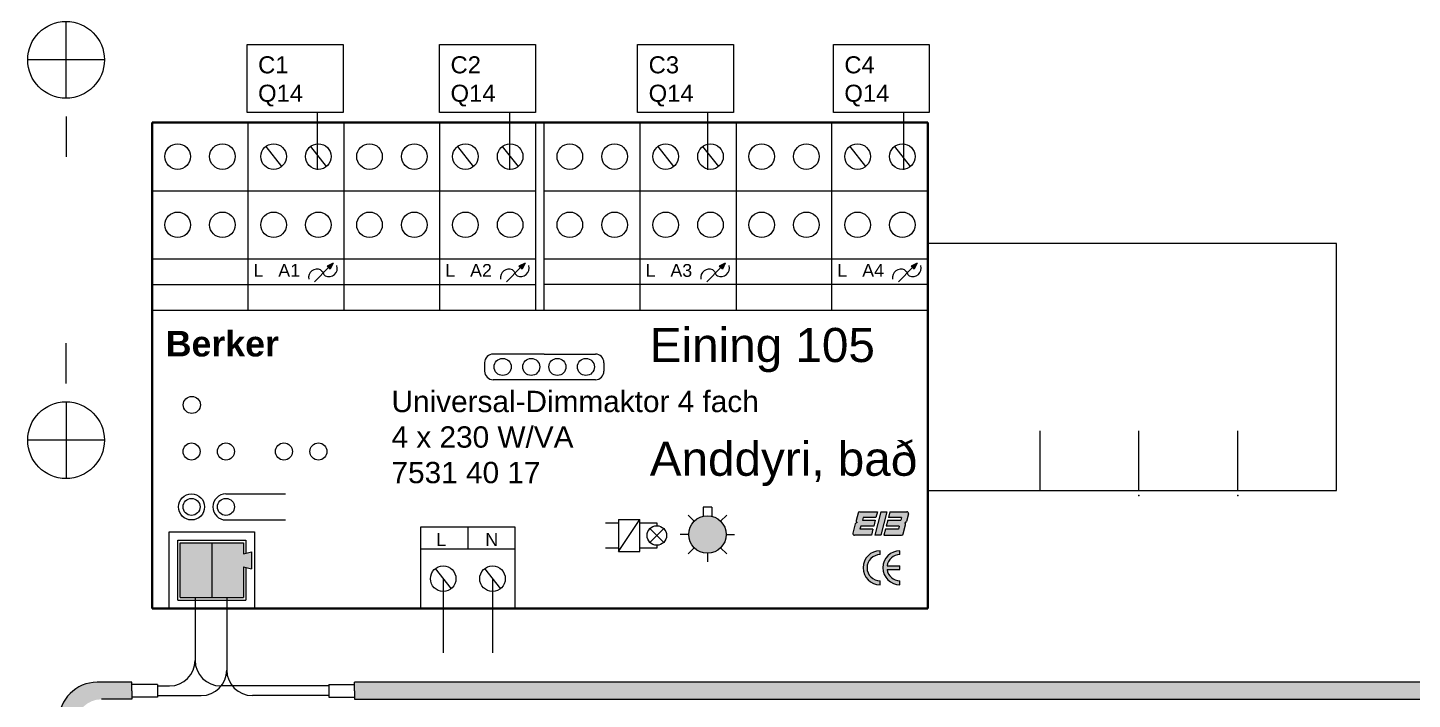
# Model space of a CAD drawing. Header units: millimetres. Extents: x -242231 to 419123, y -2399 to 525285.
# Drawn here: x -50693 to -47420, y 173626 to 175214 of the extents above; entities that cross this region are included whole.
import ezdxf

# ---------------------------------------------------------------- set-up
doc = ezdxf.new("R2010")
doc.units = ezdxf.units.MM
for name, color, linetype, lineweight in [('R-635 Töfluteikning', 7, 'Continuous', 15), ('R-635 Töfluteikning dinskinna', 32, 'Continuous', 15), ('R-635 Töfluteikning þunt', 251, 'Continuous', 20), ('R-635 Töfluteikning þykkt', 7, 'Continuous', 35), ('Texti', 3, 'Continuous', 20)]:
    doc.layers.add(name, color=color, linetype=linetype, lineweight=lineweight)
doc.styles.get("Standard").update_dxf_attribs({"font": 'arial.ttf'})

msp = doc.modelspace()

# ---------------------------------------------------------------- hatches: boundary and pattern name
at = {"layer": 'R-635 Töfluteikning'}
h = msp.add_hatch(color=256, dxfattribs=at)
h.dxf.hatch_style = 1
h.paths.add_polyline_path([(-49970.659, 174657.456), (-49985.086, 174650.377), (-49977.738, 174643.029)])
h = msp.add_hatch(color=256, dxfattribs=at)
h.dxf.hatch_style = 1
h.paths.add_polyline_path([(-49517.15, 174657.456), (-49531.576, 174650.377), (-49524.228, 174643.029)])
h = msp.add_hatch(color=256, dxfattribs=at)
h.dxf.hatch_style = 1
h.paths.add_polyline_path([(-49043.638, 174657.456), (-49058.064, 174650.377), (-49050.716, 174643.029)])
h = msp.add_hatch(color=256, dxfattribs=at)
h.dxf.hatch_style = 1
h.paths.add_polyline_path([(-48590.128, 174657.456), (-48604.555, 174650.377), (-48597.207, 174643.029)])
h = msp.add_hatch(color=256, dxfattribs=at)
h.dxf.hatch_style = 1
h.paths.add_polyline_path([(-49041.726, 174015.782, 1), (-49130.185, 174015.782, 1)])
h = msp.add_hatch(color=5, dxfattribs=at)
h.dxf.hatch_style = 1
h.paths.add_polyline_path([(-48726.05, 174069.387, 0.34332994), (-48729.958, 174066.345), (-48734.386, 174048.849, 0.40171035), (-48731.634, 174043.998, 0.38359925), (-48736.504, 174040.483), (-48741.91, 174019.125, 0.4888375), (-48738.002, 174014.105), (-48698.23, 174014.105), (-48694.57, 174028.563), (-48725.274, 174028.563), (-48723.407, 174035.639), (-48692.779, 174035.639), (-48689.247, 174049.593), (-48719.725, 174049.593), (-48718.018, 174056.062), (-48687.609, 174056.062), (-48684.237, 174069.387)])
h.paths.add_polyline_path([(-48689.884, 174014.105), (-48675.954, 174014.105), (-48661.961, 174069.387), (-48675.891, 174069.387)])
h.paths.add_polyline_path([(-48654.712, 174069.387), (-48658.131, 174055.877), (-48627.427, 174055.877), (-48629.065, 174049.408), (-48659.543, 174049.408), (-48663.225, 174035.454), (-48632.521, 174035.454), (-48634.388, 174028.377), (-48665.092, 174028.377), (-48668.705, 174014.105), (-48626.808, 174014.105, 0.34332994), (-48622.9, 174017.147), (-48617.559, 174038.246, 0.35094923), (-48619.646, 174042.832), (-48619.426, 174043.267, 0.34332994), (-48615.518, 174046.309), (-48610.947, 174064.366, 0.4888375), (-48614.855, 174069.387)])
h = msp.add_hatch(color=3, dxfattribs=at)
h.dxf.hatch_style = 1
h.paths.add_polyline_path([(-50332.282, 173866.978), (-50257.705, 173866.978), (-50257.705, 173995.976), (-50332.282, 173995.976)])
h = msp.add_hatch(color=1, dxfattribs=at)
h.dxf.hatch_style = 1
h.paths.add_polyline_path([(-50183.128, 173939.249), (-50163.632, 173934.403), (-50163.632, 173974.715), (-50183.128, 173969.87), (-50183.128, 173995.976), (-50257.705, 173995.976), (-50257.705, 173866.978), (-50183.128, 173866.978)])
h = msp.add_hatch(color=256, dxfattribs=at)
h.dxf.hatch_style = 1
h.paths.add_polyline_path([(-48677.744, 173896.92), (-48677.744, 173906.338, -1), (-48677.744, 173968.127), (-48677.744, 173977.544, 1)])
h.paths.add_polyline_path([(-48630.77, 173968.127), (-48630.77, 173977.544, 1), (-48630.77, 173896.92), (-48630.77, 173906.338, -0.37450812), (-48661.373, 173932.999), (-48630.77, 173932.999), (-48630.77, 173941.465), (-48661.373, 173941.465, -0.37450812)])
h = msp.add_hatch(color=3, dxfattribs=at)
h.dxf.hatch_style = 1
h.paths.add_polyline_path([(-50518.637, 172094.409), (-50446.781, 172094.409), (-50446.781, 172074.253), (-50446.781, 172054.097), (-50528.715, 172054.097, -0.41421356), (-50619.417, 172144.799), (-50619.417, 173575.874, -0.41421356), (-50528.715, 173666.575), (-50446.781, 173666.575), (-50446.781, 173646.42), (-50446.781, 173626.264), (-50518.637, 173626.264, 0.41421356), (-50579.105, 173565.796), (-50579.105, 172154.877, 0.41421356)])
h = msp.add_hatch(color=3, dxfattribs=at)
h.dxf.hatch_style = 1
h.paths.add_polyline_path([(-46446.914, 173626.264), (-46446.914, 173646.42), (-46446.128, 173666.575), (-49920.218, 173666.575), (-49920.218, 173646.42), (-49920.218, 173626.264)])

# ---------------------------------------------------------------- linework, layer by layer
for p, q in [((-50602.235, 175046.993), (-50602.235, 175228.397)), ((-50174.266, 175012.949), (-50174.266, 175174.197)), ((-50174.266, 175174.197), (-49947.511, 175174.197)), ((-49947.511, 175174.197), (-49947.511, 175012.949)), ((-49719.283, 175012.949), (-49719.283, 175174.197)), ((-49719.283, 175174.197), (-49492.528, 175174.197)), ((-49492.528, 175174.197), (-49492.528, 175012.949)), ((-49250.918, 175012.949), (-49250.918, 175174.197)), ((-49250.918, 175174.197), (-49024.163, 175174.197)), ((-49024.163, 175174.197), (-49024.163, 175012.949)), ((-48788.229, 175012.949), (-48788.229, 175174.197)), ((-48788.229, 175174.197), (-48561.474, 175174.197)), ((-48561.474, 175174.197), (-48561.474, 175012.949)), ((-50511.533, 175137.695), (-50692.937, 175137.695)), ((-50602.235, 175004.06), (-50602.235, 174908.301)), ((-49947.511, 175012.949), (-50174.266, 175012.949)), ((-50007.979, 174877.913), (-50007.979, 175012.949)), ((-49492.528, 175012.949), (-49719.283, 175012.949)), ((-49552.996, 174877.913), (-49552.996, 175012.949)), ((-49024.163, 175012.949), (-49250.918, 175012.949)), ((-49084.631, 174877.913), (-49084.631, 175012.949)), ((-48561.474, 175012.949), (-48788.229, 175012.949)), ((-48621.942, 174877.913), (-48621.942, 175012.949)), ((-50172.042, 174546.234), (-50172.042, 174989.666)), ((-49945.288, 174989.666), (-49945.288, 174546.234)), ((-49718.533, 174546.234), (-49718.533, 174989.666)), ((-49491.778, 174546.234), (-49491.778, 174989.666)), ((-49471.776, 174546.234), (-49471.776, 174989.666)), ((-49245.021, 174546.234), (-49245.021, 174989.666)), ((-49018.266, 174989.666), (-49018.266, 174546.234)), ((-48791.511, 174546.234), (-48791.511, 174989.666)), ((-50398.797, 174828.418), (-49491.778, 174828.418)), ((-49471.776, 174828.418), (-48564.756, 174828.418)), ((-50398.797, 174667.17), (-49491.778, 174667.17)), ((-50014.744, 174613.371), (-49981.412, 174646.703)), ((-49970.659, 174657.456), (-49985.086, 174650.377)), ((-49985.086, 174650.377), (-49977.738, 174643.029)), ((-49970.659, 174657.456), (-49977.738, 174643.029)), ((-49561.234, 174613.371), (-49527.902, 174646.703)), ((-49517.15, 174657.456), (-49531.576, 174650.377)), ((-49531.576, 174650.377), (-49524.228, 174643.029)), ((-49517.15, 174657.456), (-49524.228, 174643.029)), ((-49471.776, 174667.17), (-48564.756, 174667.17)), ((-49087.722, 174613.371), (-49054.39, 174646.703)), ((-49043.638, 174657.456), (-49058.064, 174650.377)), ((-49058.064, 174650.377), (-49050.716, 174643.029)), ((-49043.638, 174657.456), (-49050.716, 174643.029)), ((-48634.213, 174613.371), (-48600.881, 174646.703)), ((-48590.128, 174657.456), (-48604.555, 174650.377)), ((-48604.555, 174650.377), (-48597.207, 174643.029)), ((-48590.128, 174657.456), (-48597.207, 174643.029)), ((-50398.797, 174606.702), (-49491.778, 174606.702)), ((-48564.756, 174606.702), (-49471.776, 174606.702)), ((-50398.797, 174546.234), (-48564.756, 174546.234)), ((-50602.235, 174372.373), (-50602.235, 174468.132)), ((-49471.622, 174442.047), (-49592.558, 174442.047)), ((-49471.622, 174442.047), (-49350.686, 174442.047)), ((-49612.714, 174421.891), (-49612.714, 174401.735)), ((-49330.53, 174421.891), (-49330.53, 174401.735)), ((-49350.686, 174381.579), (-49592.558, 174381.579)), ((-50602.235, 174329.44), (-50602.235, 174148.036)), ((-50511.533, 174238.738), (-50692.937, 174238.738)), ((-50224.199, 174111.865), (-50083.107, 174111.865)), ((-49075.877, 174080.168), (-49096.033, 174080.168)), ((-49096.033, 174080.168), (-49096.033, 174058.849)), ((-49075.877, 174080.168), (-49075.877, 174058.849)), ((-50224.199, 174050.12), (-50083.107, 174050.12)), ((-49296.345, 174051.083), (-49296.345, 173975.869)), ((-49296.345, 174051.083), (-49245.955, 174051.083)), ((-49296.345, 173975.869), (-49245.955, 174051.083)), ((-49245.955, 173975.869), (-49245.955, 174051.083)), ((-49117.23, 174047.058), (-49131.483, 174061.31)), ((-49054.68, 174047.058), (-49040.428, 174061.31)), ((-50358.485, 173840.775), (-50358.485, 174022.179)), ((-50358.485, 174022.179), (-50156.925, 174022.179)), ((-50156.925, 174022.179), (-50156.925, 173840.775)), ((-49763.183, 173981.867), (-49763.183, 174034.109)), ((-49763.183, 174034.109), (-49541.467, 174034.109)), ((-49652.325, 174034.109), (-49652.325, 173981.867)), ((-49541.467, 174034.109), (-49541.467, 173981.867)), ((-49326.579, 174043.71), (-49296.345, 174043.71)), ((-49326.579, 174043.71), (-49296.345, 174043.71)), ((-49245.955, 174043.71), (-49205.643, 174043.71)), ((-49189.275, 173997.108), (-49222.01, 174029.844)), ((-49222.01, 173997.108), (-49189.275, 174029.844)), ((-49205.643, 174043.71), (-49205.643, 174036.623)), ((-49130.185, 174015.782), (-49150.341, 174015.782)), ((-49041.726, 174015.782), (-49021.57, 174015.782)), ((-50332.282, 173866.978), (-50332.282, 173995.976)), ((-50332.282, 173995.976), (-50183.128, 173995.976)), ((-50257.705, 173995.976), (-50257.705, 173866.978)), ((-50183.128, 173995.976), (-50183.128, 173969.87)), ((-50177.081, 174002.023), (-50177.081, 173971.373)), ((-49763.183, 173840.775), (-49763.183, 173981.867)), ((-49763.183, 173981.867), (-49541.467, 173981.867)), ((-49541.467, 173981.867), (-49541.467, 173840.775)), ((-49296.345, 173983.242), (-49326.579, 173983.242)), ((-49205.643, 173983.242), (-49245.955, 173983.242)), ((-49205.643, 173990.329), (-49205.643, 173983.242)), ((-49117.23, 173984.507), (-49131.483, 173970.255)), ((-49054.68, 173984.507), (-49040.428, 173970.255)), ((-50183.128, 173969.87), (-50163.632, 173974.715)), ((-50163.632, 173974.715), (-50163.632, 173934.403)), ((-49296.345, 173975.869), (-49245.955, 173975.869)), ((-49085.955, 173971.553), (-49085.955, 173951.397)), ((-48677.744, 173968.127), (-48677.744, 173977.544)), ((-48630.77, 173968.127), (-48630.77, 173977.544)), ((-50183.128, 173939.249), (-50183.128, 173866.978)), ((-50183.128, 173939.249), (-50163.632, 173934.403)), ((-48661.373, 173941.465), (-48630.77, 173941.465)), ((-48661.373, 173932.999), (-48630.77, 173932.999)), ((-48630.77, 173932.999), (-48630.77, 173941.465)), ((-48677.744, 173896.92), (-48677.744, 173906.338)), ((-48630.77, 173896.92), (-48630.77, 173906.338)), ((-50332.282, 173866.978), (-50183.128, 173866.978)), ((-50386.313, 173661.537), (-50446.781, 173661.537)), ((-50386.313, 173661.537), (-50386.313, 173631.303)), ((-49980.686, 173661.537), (-49980.686, 173631.303)), ((-49980.686, 173661.537), (-49920.218, 173661.537)), ((-50386.313, 173631.303), (-50446.781, 173631.303)), ((-49980.686, 173631.303), (-49920.218, 173631.303))]:
    msp.add_line(p, q, dxfattribs=at)
at = {"layer": 'R-635 Töfluteikning', "color": 5}
for p, q in [((-48729.958, 174066.345), (-48734.386, 174048.849)), ((-48726.05, 174069.387), (-48684.237, 174069.387)), ((-48718.018, 174056.062), (-48719.725, 174049.593)), ((-48719.725, 174049.593), (-48689.247, 174049.593)), ((-48687.609, 174056.062), (-48718.018, 174056.062)), ((-48689.247, 174049.593), (-48692.779, 174035.639)), ((-48675.891, 174069.387), (-48689.884, 174014.105)), ((-48684.237, 174069.387), (-48687.609, 174056.062)), ((-48661.961, 174069.387), (-48675.954, 174014.105)), ((-48675.891, 174069.387), (-48661.961, 174069.387)), ((-48659.543, 174049.408), (-48663.225, 174035.454)), ((-48659.543, 174049.408), (-48629.065, 174049.408)), ((-48654.712, 174069.387), (-48658.131, 174055.877)), ((-48627.427, 174055.877), (-48658.131, 174055.877)), ((-48654.712, 174069.387), (-48614.855, 174069.387)), ((-48627.427, 174055.877), (-48629.065, 174049.408)), ((-48610.947, 174064.366), (-48615.518, 174046.309)), ((-48736.427, 174040.787), (-48741.91, 174019.125)), ((-48698.23, 174014.105), (-48738.002, 174014.105)), ((-48731.779, 174044.044), (-48731.791, 174044.012)), ((-48723.407, 174035.639), (-48725.274, 174028.563)), ((-48694.57, 174028.563), (-48725.274, 174028.563)), ((-48692.703, 174035.639), (-48723.407, 174035.639)), ((-48694.57, 174028.563), (-48698.23, 174014.105)), ((-48675.954, 174014.105), (-48689.884, 174014.105)), ((-48665.092, 174028.377), (-48668.705, 174014.105)), ((-48668.705, 174014.105), (-48626.808, 174014.105)), ((-48634.388, 174028.377), (-48665.092, 174028.377)), ((-48632.521, 174035.454), (-48663.225, 174035.454)), ((-48632.521, 174035.454), (-48634.388, 174028.377)), ((-48622.9, 174017.147), (-48617.559, 174038.246)), ((-48619.426, 174043.267), (-48619.646, 174042.832)), ((-49594.026, 173911.321), (-49594.026, 173736.293))]:
    msp.add_line(p, q, dxfattribs=at)
at = {"layer": 'R-635 Töfluteikning', "color": 36}
msp.add_line((-49710.624, 173911.321), (-49710.624, 173736.293), dxfattribs=at)
at = {"layer": 'R-635 Töfluteikning', "color": 3}
for p, q in [((-50297.125, 173866.978), (-50297.125, 173718.304)), ((-50446.781, 173666.575), (-50528.715, 173666.575)), ((-50446.781, 173646.42), (-50446.781, 173666.575)), ((-50386.313, 173657.836), (-50357.592, 173657.836)), ((-49980.686, 173657.836), (-50236.657, 173657.836)), ((-49920.218, 173646.42), (-49920.218, 173666.575)), ((-46446.128, 173666.575), (-49920.218, 173666.575)), ((-50446.781, 173626.264), (-50518.637, 173626.264)), ((-50446.781, 173646.42), (-50446.781, 173626.264)), ((-49920.218, 173646.42), (-49920.218, 173626.264)), ((-49920.218, 173626.264), (-46447.011, 173626.264))]:
    msp.add_line(p, q, dxfattribs=at)
at = {"layer": 'R-635 Töfluteikning', "color": 1}
for p, q in [((-50222.31, 173866.978), (-50222.31, 173695.471)), ((-50386.313, 173635.003), (-50282.778, 173635.003)), ((-49980.686, 173635.003), (-50161.842, 173635.003))]:
    msp.add_line(p, q, dxfattribs=at)
at = {"layer": 'R-635 Töfluteikning'}
for centre, radius in [((-50602.235, 175137.695), 90.702), ((-50338.329, 174909.042), 30.234), ((-50232.51, 174909.042), 30.234), ((-50111.574, 174909.042), 30.234), ((-50005.756, 174909.042), 30.234), ((-49884.82, 174909.042), 30.234), ((-49779.001, 174909.042), 30.234), ((-49658.065, 174909.042), 30.234), ((-49552.246, 174909.042), 30.234), ((-49411.308, 174909.042), 30.234), ((-49305.489, 174909.042), 30.234), ((-49184.553, 174909.042), 30.234), ((-49078.734, 174909.042), 30.234), ((-48957.798, 174909.042), 30.234), ((-48851.979, 174909.042), 30.234), ((-48731.043, 174909.042), 30.234), ((-48625.224, 174909.042), 30.234), ((-50338.329, 174747.794), 30.234), ((-50232.51, 174747.794), 30.234), ((-50111.574, 174747.794), 30.234), ((-50005.756, 174747.794), 30.234), ((-49884.82, 174747.794), 30.234), ((-49779.001, 174747.794), 30.234), ((-49658.065, 174747.794), 30.234), ((-49552.246, 174747.794), 30.234), ((-49411.308, 174747.794), 30.234), ((-49305.489, 174747.794), 30.234), ((-49184.553, 174747.794), 30.234), ((-49078.734, 174747.794), 30.234), ((-48957.798, 174747.794), 30.234), ((-48851.979, 174747.794), 30.234), ((-48731.043, 174747.794), 30.234), ((-48625.224, 174747.794), 30.234), ((-49570.022, 174411.813), 20.156), ((-49502.503, 174411.813), 20.156), ((-49440.741, 174411.813), 20.156), ((-49373.222, 174411.813), 20.156), ((-50304.891, 174322.02), 20.156), ((-50602.235, 174238.738), 90.702), ((-50305.587, 174211.919), 20.156), ((-50224.199, 174211.919), 20.156), ((-50087.07, 174211.919), 20.156), ((-50005.682, 174211.919), 20.156), ((-50305.587, 174080.993), 30.872), ((-50305.587, 174080.993), 20.156), ((-50224.199, 174080.993), 20.156), ((-49085.955, 174015.782), 44.23), ((-49205.643, 174013.476), 23.147), ((-49710.624, 173911.321), 30.234), ((-49594.026, 173911.321), 30.234)]:
    msp.add_circle(centre, radius, dxfattribs=at)
for centre, radius, start, end in [((-50008.918, 174622.872), 19.996, 64.950715, 189.185), ((-49980.94, 174645.357), 19.996, 244.950715, 17.644125), ((-49555.408, 174622.872), 19.996, 64.950715, 189.185), ((-49527.43, 174645.357), 19.996, 244.950715, 17.644125), ((-49081.896, 174622.872), 19.996, 64.950715, 189.185), ((-49053.918, 174645.357), 19.996, 244.950715, 17.644125), ((-48628.387, 174622.872), 19.996, 64.950715, 189.185), ((-48600.408, 174645.357), 19.996, 244.950715, 17.644125), ((-49592.558, 174421.891), 20.156, 90, 180), ((-49350.686, 174421.891), 20.156, 0, 90), ((-49592.558, 174401.735), 20.156, 180, 270), ((-49350.686, 174401.735), 20.156, 270, 0), ((-50224.199, 174080.993), 30.872, 90, 270), ((-48677.744, 173937.232), 40.312, 90, 270), ((-48677.744, 173937.232), 30.895, 90, 270), ((-48630.77, 173937.232), 40.312, 90, 270), ((-48630.77, 173937.232), 30.895, 90, 172.125331), ((-48630.77, 173937.232), 30.895, 187.874669, 270)]:
    msp.add_arc(centre, radius, start, end, dxfattribs=at)
at = {"layer": 'R-635 Töfluteikning', "color": 5}
for centre, radius, start, end in [((-48730.478, 174047.86), 4.031, 165.795524, 251.166797), ((-48726.05, 174065.356), 4.031, 90, 165.795524), ((-48619.426, 174047.298), 4.031, 270, 345.795524), ((-48614.855, 174065.356), 4.031, 345.795524, 90), ((-48738.002, 174018.136), 4.031, 165.795524, 270), ((-48732.115, 174039.534), 4.49, 85.862842, 163.796896), ((-48626.808, 174018.136), 4.031, 270, 345.795524), ((-48621.467, 174039.235), 4.031, 345.795524, 63.149457)]:
    msp.add_arc(centre, radius, start, end, dxfattribs=at)
at = {"layer": 'R-635 Töfluteikning', "color": 3}
for centre, radius, start, end in [((-50357.592, 173718.304), 60.468, 270, 0), ((-50236.657, 173718.304), 60.468, 180, 270), ((-50528.715, 173575.874), 90.702, 90, 180)]:
    msp.add_arc(centre, radius, start, end, dxfattribs=at)
at = {"layer": 'R-635 Töfluteikning', "color": 1}
for centre, start, end in [((-50282.778, 173695.471), 270, 0), ((-50161.842, 173695.471), 180, 270)]:
    msp.add_arc(centre, 60.468, start, end, dxfattribs=at)
at = {"layer": 'R-635 Töfluteikning'}
for points in [[(-50000.452, 174640.987), (-49996.228, 174637.315), (-49994.602, 174633.994), (-49992.785, 174630.314), (-49989.406, 174627.242)], [(-49546.942, 174640.987), (-49542.718, 174637.315), (-49541.092, 174633.994), (-49539.275, 174630.314), (-49535.896, 174627.242)], [(-49073.43, 174640.987), (-49069.206, 174637.315), (-49067.58, 174633.994), (-49065.763, 174630.314), (-49062.384, 174627.242)], [(-48619.921, 174640.987), (-48615.697, 174637.315), (-48614.07, 174633.994), (-48612.253, 174630.314), (-48608.875, 174627.242)]]:
    msp.add_spline(points, degree=3, dxfattribs=at)
at = {"layer": 'R-635 Töfluteikning dinskinna'}
for p, q in [((-47598.795, 174703.941), (-48566.436, 174703.941)), ((-47598.795, 174119.417), (-47598.795, 174703.941)), ((-48299.215, 174119.417), (-48299.215, 174260.509)), ((-48065.742, 174119.417), (-48065.742, 174260.509)), ((-47832.268, 174119.417), (-47832.268, 174260.509)), ((-48566.436, 174119.417), (-47598.795, 174119.417))]:
    msp.add_line(p, q, dxfattribs=at)
for p in [(-48299.215, 174119.417), (-48065.742, 174107.842), (-47832.268, 174107.842)]:
    msp.add_point(p, dxfattribs=at)
at = {"layer": 'R-635 Töfluteikning þunt'}
for p, q in [((-50130.194, 174932.863), (-50092.955, 174885.221)), ((-50024.375, 174932.863), (-49987.136, 174885.221)), ((-49676.684, 174932.863), (-49639.446, 174885.221)), ((-49570.865, 174932.863), (-49533.627, 174885.221)), ((-49203.172, 174932.863), (-49165.934, 174885.221)), ((-49097.353, 174932.863), (-49060.115, 174885.221)), ((-48749.662, 174932.863), (-48712.424, 174885.221)), ((-48643.843, 174932.863), (-48606.605, 174885.221)), ((-50338.329, 173860.931), (-50338.329, 174002.023)), ((-50338.329, 174002.023), (-50177.081, 174002.023)), ((-50177.081, 173937.746), (-50177.081, 173860.931)), ((-49729.244, 173935.141), (-49692.005, 173887.5)), ((-49612.645, 173935.141), (-49575.407, 173887.5)), ((-50338.329, 173860.931), (-50177.081, 173860.931))]:
    msp.add_line(p, q, dxfattribs=at)
at = {"layer": 'R-635 Töfluteikning þykkt'}
for p, q in [((-50398.797, 174989.666), (-48564.756, 174989.666)), ((-50398.797, 173840.775), (-50398.797, 174989.666)), ((-48564.756, 174989.666), (-48564.756, 173840.775)), ((-48564.756, 173840.775), (-50398.797, 173840.775))]:
    msp.add_line(p, q, dxfattribs=at)

# ---------------------------------------------------------------- texts
at = {"layer": 'R-635 Töfluteikning', "char_height": 40.312, "attachment_point": 1}
for s, insert in [('C1\\PQ14', (-50148.291, 175146.078)), ('C2\\PQ14', (-49693.309, 175146.078)), ('C3\\PQ14', (-49224.943, 175146.078)), ('C4\\PQ14', (-48762.254, 175146.078))]:
    msp.add_mtext_dynamic_manual_height_columns(s, width=12794.52212, gutter_width=169.969, heights=[0], dxfattribs=dict(at, insert=insert))
at = {"layer": 'Texti', "attachment_point": 1}
for s, insert, char_height in [('L   A1', (-50159.312, 174655.071), 30.234), ('L   A2', (-49705.802, 174655.071), 30.234), ('L   A3', (-49232.29, 174655.071), 30.234), ('L   A4', (-48778.781, 174655.071), 30.234), ('Eining 105\\P\\PAnddyri, bað', (-49222.287, 174503.99), 80.62387), ('{\\fArial|b1|i0|c0|p34;Berker}', (-50366.638, 174497.037), 60.46795), ('Universal-Dimmaktor 4 fach\\P4 x 230 W/VA\\P7531 40 17', (-49832.848, 174355.452), 50.38996), ('L', (-49726.809, 174019.001), 30.234), ('N', (-49611.182, 174019.001), 30.234)]:
    msp.add_mtext_dynamic_manual_height_columns(s, width=12794.52212, gutter_width=169.969, heights=[0], dxfattribs=dict(at, insert=insert, char_height=char_height))

doc.saveas('drawing.dxf')
